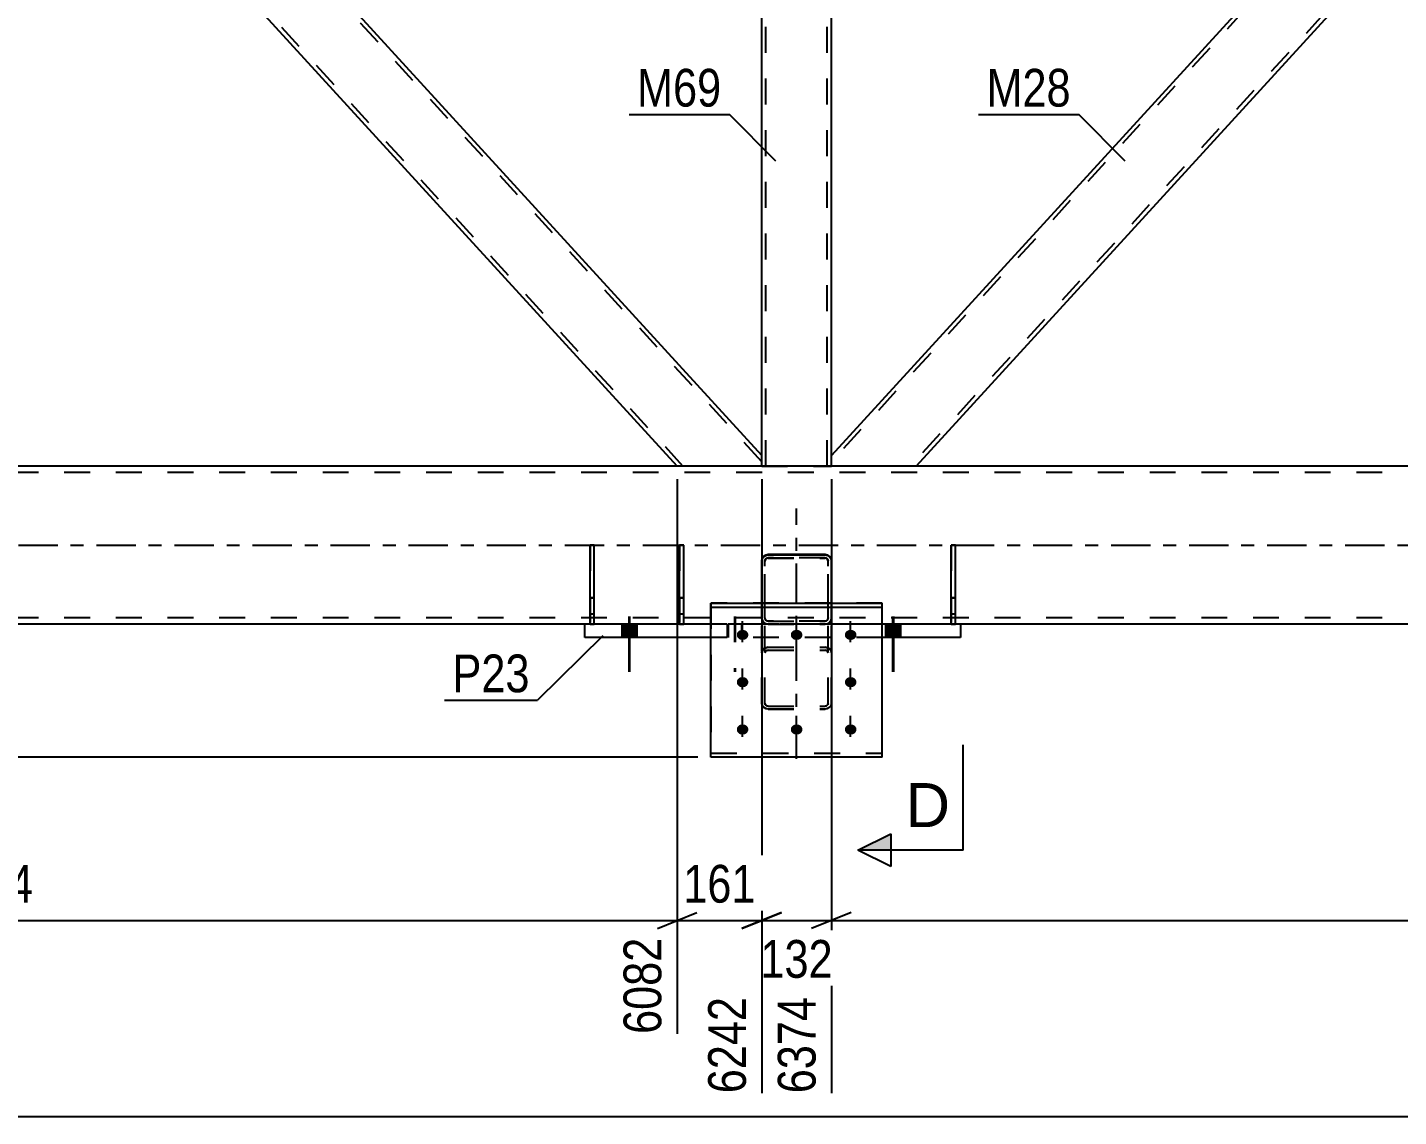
# Model space of a CAD drawing. Header units: millimetres. Extents: x -81 to 760, y -449 to 145.
# Drawn here: x 154 to 258, y -171 to -88.3 of the extents above; entities that cross this region are included whole.
import ezdxf

# ---------------------------------------------------------------- set-up
doc = ezdxf.new("R2010")
doc.units = ezdxf.units.MM
doc.linetypes.add('DXK_LINE_DOT2', pattern=[3.9198, 1.9599, -1.9599])
doc.linetypes.add('DXK_LINE_DOT3', pattern=[5.9187, 2.979, -0.9799, 0.9799, -0.9799])
doc.styles.add('Arial', font='ARIAL.TTF', dxfattribs={"height": 0.2})
doc.styles.add('Arial Narrow', font='ARIALN.TTF', dxfattribs={"height": 0.2})

# ---------------------------------------------------------------- blocks, each defined once
blk = doc.blocks.new('Part-389626899-6596 - 6530')
at = {"color": 7, "linetype": 'DXK_LINE_DOT2'}
for p, q in [((214.97, -6), (209.69, -6)), ((209.69, -6.8), (209.69, -6)), ((210.01, -121.6), (210.01, -6)), ((214.65, -121.6), (214.65, -6)), ((214.97, -6.8), (214.97, -6)), ((209.69, -121.6), (209.69, -120.8)), ((209.69, -121.6), (214.97, -121.6)), ((214.97, -121.6), (214.97, -120.8))]:
    blk.add_line(p, q, dxfattribs=at)
at = {"color": 2, "linetype": 'Continuous'}
for p, q in [((209.69, -120.8), (209.69, -6.8)), ((214.97, -120.8), (214.97, -6.8))]:
    blk.add_line(p, q, dxfattribs=at)
blk = doc.blocks.new('Part-389626899-6773 - 6530')
at = {"color": 2, "linetype": 'Continuous'}
for p, q in [((196.67, -133.6), (196.67, -127.6)), ((196.67, -127.6), (196.99, -127.6)), ((196.99, -133.6), (196.99, -127.6)), ((196.67, -131.6), (196.99, -131.6)), ((196.99, -133.6), (196.67, -133.6))]:
    blk.add_line(p, q, dxfattribs=at)
at = {"color": 7, "linetype": 'DXK_LINE_DOT2'}
blk.add_line((196.67, -132.8), (196.99, -132.8), dxfattribs=at)
blk = doc.blocks.new('Part-389626899-6606 - 6530')
at = {"color": 7, "linetype": 'DXK_LINE_DOT3'}
blk.add_line((212.33, -143.82), (212.33, -124.82), dxfattribs=at)
at = {"color": 7, "linetype": 'DXK_LINE_DOT2'}
for p, q in [((209.73, -128.62), (209.69, -128.8)), ((209.69, -139.6), (209.69, -128.8)), ((209.83, -128.46), (209.73, -128.62)), ((209.99, -128.36), (209.83, -128.46)), ((209.93, -128.8), (209.95, -128.71)), ((209.93, -139.6), (209.93, -128.8)), ((209.95, -128.71), (210, -128.63)), ((210.17, -128.32), (209.99, -128.36)), ((210, -128.63), (210.08, -128.58)), ((210.08, -128.58), (210.17, -128.56)), ((210.17, -128.32), (214.49, -128.32)), ((210.17, -128.56), (214.49, -128.56)), ((214.68, -128.36), (214.49, -128.32)), ((214.49, -128.56), (214.59, -128.58)), ((214.59, -128.58), (214.66, -128.63)), ((214.66, -128.63), (214.71, -128.71)), ((214.83, -128.46), (214.68, -128.36)), ((214.71, -128.71), (214.73, -128.8)), ((214.73, -139.6), (214.73, -128.8)), ((214.94, -128.62), (214.83, -128.46)), ((214.97, -128.8), (214.94, -128.62)), ((214.97, -139.6), (214.97, -128.8)), ((209.69, -133.12), (209.73, -133.3)), ((209.73, -133.3), (209.83, -133.46)), ((209.83, -133.46), (209.99, -133.56)), ((209.95, -133.21), (209.93, -133.12)), ((210, -133.29), (209.95, -133.21)), ((209.99, -133.56), (210.17, -133.6)), ((210.08, -133.34), (210, -133.29)), ((210.17, -133.36), (210.08, -133.34)), ((210.17, -133.36), (214.49, -133.36)), ((210.17, -133.6), (214.49, -133.6)), ((214.59, -133.34), (214.49, -133.36)), ((214.49, -133.6), (214.68, -133.56)), ((214.66, -133.29), (214.59, -133.34)), ((214.71, -133.21), (214.66, -133.29)), ((214.68, -133.56), (214.83, -133.46)), ((214.73, -133.12), (214.71, -133.21)), ((214.83, -133.46), (214.94, -133.3)), ((214.94, -133.3), (214.97, -133.12)), ((209.69, -135.77), (209.73, -135.61)), ((209.73, -135.61), (209.83, -135.47)), ((209.83, -135.47), (209.99, -135.38)), ((209.95, -135.69), (209.93, -135.77)), ((210, -135.62), (209.95, -135.69)), ((209.99, -135.38), (210.17, -135.35)), ((210.08, -135.58), (210, -135.62)), ((210.17, -135.56), (210.08, -135.58)), ((210.17, -135.35), (214.49, -135.35)), ((210.17, -135.56), (214.49, -135.56)), ((214.49, -135.35), (214.68, -135.38)), ((214.59, -135.58), (214.49, -135.56)), ((214.66, -135.62), (214.59, -135.58)), ((214.71, -135.69), (214.66, -135.62)), ((214.68, -135.38), (214.83, -135.47)), ((214.73, -135.77), (214.71, -135.69)), ((214.83, -135.47), (214.94, -135.61)), ((214.94, -135.61), (214.97, -135.77)), ((209.73, -139.76), (209.69, -139.6)), ((209.83, -139.9), (209.73, -139.76)), ((209.99, -139.99), (209.83, -139.9)), ((209.93, -139.6), (209.95, -139.68)), ((209.95, -139.68), (210, -139.75)), ((210.17, -140.03), (209.99, -139.99)), ((210, -139.75), (210.08, -139.8)), ((210.08, -139.8), (210.17, -139.81)), ((210.17, -139.81), (214.49, -139.81)), ((210.17, -140.03), (214.49, -140.03)), ((214.49, -139.81), (214.59, -139.8)), ((214.68, -139.99), (214.49, -140.03)), ((214.59, -139.8), (214.66, -139.75)), ((214.66, -139.75), (214.71, -139.68)), ((214.83, -139.9), (214.68, -139.99)), ((214.71, -139.68), (214.73, -139.6)), ((214.94, -139.76), (214.83, -139.9)), ((214.97, -139.6), (214.94, -139.76))]:
    blk.add_line(p, q, dxfattribs=at)
blk = doc.blocks.new('Part-389626899-6551 - 6530')
at = {"color": 7, "linetype": 'DXK_LINE_DOT2'}
for p, q in [((320.37, -6), (214.97, -121.27)), ((326.36, -6.33), (220.96, -121.6)), ((221.4, -121.6), (214.97, -121.6))]:
    blk.add_line(p, q, dxfattribs=at)
at = {"color": 2, "linetype": 'Continuous'}
for p, q in [((267.09, -63.8), (214.97, -120.8)), ((270.67, -67.71), (221.4, -121.6)), ((214.97, -121.6), (214.97, -120.8))]:
    blk.add_line(p, q, dxfattribs=at)
blk = doc.blocks.new('Part-389626899-6765 - 6530')
at = {"color": 7, "linetype": 'DXK_LINE_DOT2'}
for p, q in [((196.67, -127.6), (196.67, -133.6)), ((196.99, -127.6), (196.67, -127.6)), ((196.99, -133.6), (196.99, -127.6)), ((196.99, -131.6), (196.67, -131.6)), ((196.67, -132.8), (196.99, -132.8)), ((196.67, -133.6), (196.99, -133.6))]:
    blk.add_line(p, q, dxfattribs=at)
blk = doc.blocks.new('Part-389626899-6666 - 6530')
at = {"color": 7, "linetype": 'DXK_LINE_DOT2'}
for p, q in [((209.69, -128.8), (209.73, -128.62)), ((209.73, -128.62), (209.69, -128.8)), ((209.69, -133.12), (209.69, -128.8)), ((209.73, -128.62), (209.83, -128.46)), ((209.83, -128.46), (209.99, -128.36)), ((209.95, -128.71), (209.93, -128.8)), ((209.93, -133.12), (209.93, -128.8)), ((210, -128.63), (209.95, -128.71)), ((209.99, -128.36), (210.17, -128.32)), ((210.17, -128.32), (209.99, -128.36)), ((210.08, -128.58), (210, -128.63)), ((210.17, -128.56), (210.08, -128.58)), ((214.49, -128.32), (210.17, -128.32)), ((214.49, -128.56), (210.17, -128.56)), ((214.49, -128.32), (214.68, -128.36)), ((214.68, -128.36), (214.49, -128.32)), ((214.59, -128.58), (214.49, -128.56)), ((214.66, -128.63), (214.59, -128.58)), ((214.71, -128.71), (214.66, -128.63)), ((214.68, -128.36), (214.83, -128.46)), ((214.73, -128.8), (214.71, -128.71)), ((214.73, -133.12), (214.73, -128.8)), ((214.83, -128.46), (214.94, -128.62)), ((214.94, -128.62), (214.97, -128.8)), ((214.97, -128.8), (214.94, -128.62)), ((214.97, -133.12), (214.97, -128.8)), ((209.73, -133.3), (209.69, -133.12)), ((209.69, -133.12), (209.73, -133.3)), ((209.83, -133.46), (209.73, -133.3)), ((209.99, -133.56), (209.83, -133.46)), ((209.93, -133.12), (209.95, -133.21)), ((209.95, -133.21), (210, -133.29)), ((210.17, -133.6), (209.99, -133.56)), ((209.99, -133.56), (210.17, -133.6)), ((210, -133.29), (210.08, -133.34)), ((210.08, -133.34), (210.17, -133.36)), ((214.49, -133.36), (210.17, -133.36)), ((214.49, -133.6), (210.17, -133.6)), ((214.49, -133.36), (214.59, -133.34)), ((214.68, -133.56), (214.49, -133.6)), ((214.49, -133.6), (214.68, -133.56)), ((214.59, -133.34), (214.66, -133.29)), ((214.66, -133.29), (214.71, -133.21)), ((214.83, -133.46), (214.68, -133.56)), ((214.71, -133.21), (214.73, -133.12)), ((214.94, -133.3), (214.83, -133.46)), ((214.97, -133.12), (214.94, -133.3)), ((214.94, -133.3), (214.97, -133.12))]:
    blk.add_line(p, q, dxfattribs=at)
at = {"color": 7, "linetype": 'DXK_LINE_DOT3'}
blk.add_line((212.33, -130.96), (212.33, -130.96), dxfattribs=at)
at = {"color": 7, "linetype": 'DXK_LINE_DOT2'}
for centre, start, end in [((210.17, -128.8), 112.5, 157.5), ((214.49, -128.8), 22.5, 67.5), ((210.17, -133.12), 202.5, 247.5), ((214.49, -133.12), 292.5, 337.5)]:
    blk.add_arc(centre, 0.48, start, end, dxfattribs=at)
blk = doc.blocks.new('Part-389626899-6618 - 6530')
at = {"color": 2, "linetype": 'Continuous'}
for p, q in [((157.58, -63.8), (154, -67.71)), ((209.69, -120.8), (157.58, -63.8)), ((203.27, -121.6), (154, -67.71)), ((209.69, -121.6), (209.69, -120.8))]:
    blk.add_line(p, q, dxfattribs=at)
at = {"color": 7, "linetype": 'DXK_LINE_DOT2'}
for p, q in [((209.69, -121.27), (157.36, -64.04)), ((154.22, -67.48), (154.23, -67.46)), ((203.7, -121.6), (154.22, -67.48)), ((209.69, -121.6), (203.27, -121.6)), ((209.69, -121.6), (209.69, -121.57))]:
    blk.add_line(p, q, dxfattribs=at)
blk = doc.blocks.new('Part-389626899-6669 - 6530')
at = {"color": 2, "linetype": 'Continuous'}
for p, q in [((205.83, -132), (218.83, -132)), ((205.83, -143.68), (205.83, -132)), ((218.83, -143.68), (218.83, -132)), ((205.83, -132.31), (218.83, -132.31)), ((218.83, -143.68), (205.83, -143.68))]:
    blk.add_line(p, q, dxfattribs=at)
at = {"color": 7, "linetype": 'DXK_LINE_DOT2'}
blk.add_line((205.83, -143.38), (218.83, -143.38), dxfattribs=at)
blk = doc.blocks.new('Part-389626899-6678 - 6530')
at = {"color": 7, "linetype": 'DXK_LINE_DOT2'}
for p, q in [((218.83, -132), (205.83, -132)), ((205.83, -132), (205.83, -143.69)), ((218.83, -143.69), (218.83, -132)), ((205.83, -132.31), (218.83, -132.31)), ((205.83, -143.38), (218.83, -143.38))]:
    blk.add_line(p, q, dxfattribs=at)
at = {"color": 2, "linetype": 'Continuous'}
blk.add_line((218.83, -143.69), (205.83, -143.69), dxfattribs=at)
blk = doc.blocks.new('Part-389626899-6707 - 6530')
at = {"color": 2, "linetype": 'Continuous'}
for p, q in [((578.17, -121.6), (-35.2, -121.6)), ((196.27, -133.6), (-14.5, -133.6)), ((439.17, -133.6), (224.77, -133.6))]:
    blk.add_line(p, q, dxfattribs=at)
at = {"color": 7, "linetype": 'DXK_LINE_DOT2'}
for p, q in [((578.17, -122.08), (-40, -122.08)), ((578.17, -133.12), (-40, -133.12)), ((578.17, -133.6), (-27.5, -133.6)), ((224.77, -133.6), (196.27, -133.6))]:
    blk.add_line(p, q, dxfattribs=at)
at = {"color": 7, "linetype": 'DXK_LINE_DOT3'}
blk.add_line((-42, -127.6), (578.17, -127.6), dxfattribs=at)
blk = doc.blocks.new('Part-389626899-6766 - 6530')
at = {"color": 7, "linetype": 'DXK_LINE_DOT2'}
for p, q in [((203.45, -127.6), (203.45, -133.6)), ((203.77, -127.6), (203.45, -127.6)), ((203.77, -133.6), (203.77, -127.6)), ((203.77, -131.6), (203.45, -131.6)), ((203.45, -132.8), (203.77, -132.8)), ((203.45, -133.6), (203.77, -133.6))]:
    blk.add_line(p, q, dxfattribs=at)
blk = doc.blocks.new('Part-389626899-6768 - 6530')
at = {"color": 7, "linetype": 'DXK_LINE_DOT2'}
for p, q in [((224.05, -127.6), (224.05, -133.6)), ((224.37, -127.6), (224.05, -127.6)), ((224.37, -133.6), (224.37, -127.6)), ((224.37, -131.6), (224.05, -131.6)), ((224.05, -132.8), (224.37, -132.8)), ((224.05, -133.6), (224.37, -133.6))]:
    blk.add_line(p, q, dxfattribs=at)
blk = doc.blocks.new('Part-389626899-6774 - 6530')
at = {"color": 2, "linetype": 'Continuous'}
for p, q in [((203.45, -133.6), (203.45, -127.6)), ((203.45, -127.6), (203.77, -127.6)), ((203.77, -133.6), (203.77, -127.6)), ((203.45, -131.6), (203.77, -131.6)), ((203.77, -133.6), (203.45, -133.6))]:
    blk.add_line(p, q, dxfattribs=at)
at = {"color": 7, "linetype": 'DXK_LINE_DOT2'}
blk.add_line((203.45, -132.8), (203.77, -132.8), dxfattribs=at)
blk = doc.blocks.new('Part-389626899-6776 - 6530')
at = {"color": 2, "linetype": 'Continuous'}
for p, q in [((224.05, -133.6), (224.05, -127.6)), ((224.05, -127.6), (224.37, -127.6)), ((224.37, -133.6), (224.37, -127.6)), ((224.05, -131.6), (224.37, -131.6)), ((224.37, -133.6), (224.05, -133.6))]:
    blk.add_line(p, q, dxfattribs=at)
at = {"color": 7, "linetype": 'DXK_LINE_DOT2'}
blk.add_line((224.05, -132.8), (224.37, -132.8), dxfattribs=at)
blk = doc.blocks.new('Bolt-389626899-6816 - 6530')
at = {"linetype": 'Continuous'}
for points in [[(208.23, -134.02), (208.32, -134.03), (208.41, -134.06), (208.49, -134.1), (208.56, -134.15), (208.61, -134.21), (208.65, -134.29), (208.67, -134.37), (208.67, -134.45), (208.65, -134.53), (208.61, -134.6), (208.56, -134.66), (208.49, -134.72), (208.41, -134.76), (208.32, -134.78), (208.23, -134.79), (208.14, -134.78), (208.05, -134.76), (207.97, -134.72), (207.91, -134.66), (207.85, -134.6), (207.81, -134.53), (207.8, -134.45), (207.8, -134.37), (207.81, -134.29), (207.85, -134.21), (207.91, -134.15), (207.97, -134.1), (208.05, -134.06), (208.14, -134.03)], [(212.33, -134.02), (212.42, -134.03), (212.51, -134.06), (212.59, -134.1), (212.66, -134.15), (212.71, -134.21), (212.75, -134.29), (212.77, -134.37), (212.77, -134.45), (212.75, -134.53), (212.71, -134.6), (212.66, -134.66), (212.59, -134.72), (212.51, -134.76), (212.42, -134.78), (212.33, -134.79), (212.24, -134.78), (212.15, -134.76), (212.07, -134.72), (212.01, -134.66), (211.95, -134.6), (211.91, -134.53), (211.9, -134.45), (211.9, -134.37), (211.91, -134.29), (211.95, -134.21), (212.01, -134.15), (212.07, -134.1), (212.15, -134.06), (212.24, -134.03)], [(216.43, -134.02), (216.52, -134.03), (216.61, -134.06), (216.69, -134.1), (216.76, -134.15), (216.81, -134.21), (216.85, -134.29), (216.87, -134.37), (216.87, -134.45), (216.85, -134.53), (216.81, -134.6), (216.76, -134.66), (216.69, -134.72), (216.61, -134.76), (216.52, -134.78), (216.43, -134.79), (216.34, -134.78), (216.25, -134.76), (216.17, -134.72), (216.11, -134.66), (216.05, -134.6), (216.01, -134.53), (216, -134.45), (216, -134.37), (216.01, -134.29), (216.05, -134.21), (216.11, -134.15), (216.17, -134.1), (216.25, -134.06), (216.34, -134.03)], [(208.23, -137.61), (208.32, -137.62), (208.41, -137.64), (208.49, -137.68), (208.56, -137.74), (208.61, -137.8), (208.65, -137.88), (208.67, -137.96), (208.67, -138.04), (208.65, -138.11), (208.61, -138.19), (208.56, -138.25), (208.49, -138.31), (208.41, -138.35), (208.32, -138.37), (208.23, -138.38), (208.14, -138.37), (208.05, -138.35), (207.97, -138.31), (207.91, -138.25), (207.85, -138.19), (207.81, -138.11), (207.8, -138.04), (207.8, -137.96), (207.81, -137.88), (207.85, -137.8), (207.91, -137.74), (207.97, -137.68), (208.05, -137.64), (208.14, -137.62)], [(216.43, -137.61), (216.52, -137.62), (216.61, -137.64), (216.69, -137.68), (216.76, -137.74), (216.81, -137.8), (216.85, -137.88), (216.87, -137.96), (216.87, -138.04), (216.85, -138.11), (216.81, -138.19), (216.76, -138.25), (216.69, -138.31), (216.61, -138.35), (216.52, -138.37), (216.43, -138.38), (216.34, -138.37), (216.25, -138.35), (216.17, -138.31), (216.11, -138.25), (216.05, -138.19), (216.01, -138.11), (216, -138.04), (216, -137.96), (216.01, -137.88), (216.05, -137.8), (216.11, -137.74), (216.17, -137.68), (216.25, -137.64), (216.34, -137.62)], [(208.23, -141.2), (208.32, -141.21), (208.41, -141.23), (208.49, -141.27), (208.56, -141.33), (208.61, -141.39), (208.65, -141.46), (208.67, -141.54), (208.67, -141.62), (208.65, -141.7), (208.61, -141.78), (208.56, -141.84), (208.49, -141.9), (208.41, -141.94), (208.32, -141.96), (208.23, -141.97), (208.14, -141.96), (208.05, -141.94), (207.97, -141.9), (207.91, -141.84), (207.85, -141.78), (207.81, -141.7), (207.8, -141.62), (207.8, -141.54), (207.81, -141.46), (207.85, -141.39), (207.91, -141.33), (207.97, -141.27), (208.05, -141.23), (208.14, -141.21)], [(212.33, -141.2), (212.42, -141.21), (212.51, -141.23), (212.59, -141.27), (212.66, -141.33), (212.71, -141.39), (212.75, -141.46), (212.77, -141.54), (212.77, -141.62), (212.75, -141.7), (212.71, -141.78), (212.66, -141.84), (212.59, -141.9), (212.51, -141.94), (212.42, -141.96), (212.33, -141.97), (212.24, -141.96), (212.15, -141.94), (212.07, -141.9), (212.01, -141.84), (211.95, -141.78), (211.91, -141.7), (211.9, -141.62), (211.9, -141.54), (211.91, -141.46), (211.95, -141.39), (212.01, -141.33), (212.07, -141.27), (212.15, -141.23), (212.24, -141.21)], [(216.43, -141.2), (216.52, -141.21), (216.61, -141.23), (216.69, -141.27), (216.76, -141.33), (216.81, -141.39), (216.85, -141.46), (216.87, -141.54), (216.87, -141.62), (216.85, -141.7), (216.81, -141.78), (216.76, -141.84), (216.69, -141.9), (216.61, -141.94), (216.52, -141.96), (216.43, -141.97), (216.34, -141.96), (216.25, -141.94), (216.17, -141.9), (216.11, -141.84), (216.05, -141.78), (216.01, -141.7), (216, -141.62), (216, -141.54), (216.01, -141.46), (216.05, -141.39), (216.11, -141.33), (216.17, -141.27), (216.25, -141.23), (216.34, -141.21)]]:
    blk.add_hatch(color=1, dxfattribs=at).paths.add_polyline_path(points)
at = {"color": 1, "linetype": 'Continuous'}
for p, q in [((208.23, -134.97), (208.23, -133.36)), ((212.33, -134.97), (212.33, -133.36)), ((216.43, -134.97), (216.43, -133.36)), ((208.23, -138.56), (208.23, -136.95)), ((216.43, -138.56), (216.43, -136.95)), ((208.23, -142.15), (208.23, -140.54)), ((212.33, -142.15), (212.33, -140.54)), ((216.43, -142.15), (216.43, -140.54))]:
    blk.add_line(p, q, dxfattribs=at)
blk = doc.blocks.new('Part-389626899-6948 - 6530')
at = {"color": 2, "linetype": 'Continuous'}
for p, q in [((209.73, -128.62), (209.69, -128.8)), ((209.69, -128.82), (209.69, -128.8)), ((209.83, -128.46), (209.73, -128.62)), ((209.99, -128.36), (209.83, -128.46)), ((210.17, -128.32), (209.99, -128.36)), ((214.49, -128.32), (210.17, -128.32)), ((214.68, -128.36), (214.49, -128.32)), ((214.83, -128.46), (214.68, -128.36)), ((214.94, -128.62), (214.83, -128.46)), ((214.97, -128.8), (214.94, -128.62)), ((214.97, -128.82), (214.97, -128.8))]:
    blk.add_line(p, q, dxfattribs=at)
at = {"color": 7, "linetype": 'DXK_LINE_DOT2'}
for p, q in [((209.69, -128.8), (209.73, -128.62)), ((209.69, -133.12), (209.69, -128.82)), ((209.93, -128.8), (209.95, -128.71)), ((209.93, -133.12), (209.93, -128.8)), ((209.95, -128.71), (210, -128.63)), ((209.99, -128.36), (210.17, -128.32)), ((210, -128.63), (210.08, -128.58)), ((210.08, -128.58), (210.17, -128.56)), ((214.49, -128.56), (210.17, -128.56)), ((214.49, -128.32), (214.68, -128.36)), ((214.49, -128.56), (214.59, -128.58)), ((214.59, -128.58), (214.66, -128.63)), ((214.66, -128.63), (214.71, -128.71)), ((214.71, -128.71), (214.73, -128.8)), ((214.73, -133.12), (214.73, -128.8)), ((214.94, -128.62), (214.97, -128.8)), ((214.97, -133.12), (214.97, -128.82)), ((209.69, -133.12), (209.73, -133.3)), ((209.73, -133.3), (209.69, -133.12)), ((209.73, -133.3), (209.83, -133.46)), ((209.83, -133.46), (209.99, -133.56)), ((209.95, -133.21), (209.93, -133.12)), ((210, -133.29), (209.95, -133.21)), ((209.99, -133.56), (210.17, -133.6)), ((210.17, -133.6), (209.99, -133.56)), ((210.08, -133.34), (210, -133.29)), ((210.17, -133.36), (210.08, -133.34)), ((214.49, -133.36), (210.17, -133.36)), ((214.49, -133.6), (210.17, -133.6)), ((214.59, -133.34), (214.49, -133.36)), ((214.49, -133.6), (214.68, -133.56)), ((214.68, -133.56), (214.49, -133.6)), ((214.66, -133.29), (214.59, -133.34)), ((214.71, -133.21), (214.66, -133.29)), ((214.68, -133.56), (214.83, -133.46)), ((214.73, -133.12), (214.71, -133.21)), ((214.83, -133.46), (214.94, -133.3)), ((214.94, -133.3), (214.97, -133.12)), ((214.97, -133.12), (214.94, -133.3))]:
    blk.add_line(p, q, dxfattribs=at)
for centre, start, end in [((210.17, -128.8), 112.5, 157.5), ((214.49, -128.8), 22.5, 67.5), ((210.17, -133.12), 202.5, 247.5), ((214.49, -133.12), 292.5, 337.5)]:
    blk.add_arc(centre, 0.48, start, end, dxfattribs=at)
blk = doc.blocks.new('Bolt-389626899-6819 - 6530')
at = {"color": 1, "linetype": 'DXK_LINE_DOT2'}
for p, q in [((208.23, -134.97), (208.23, -133.36)), ((212.33, -134.97), (212.33, -133.36)), ((216.43, -134.97), (216.43, -133.36)), ((208.23, -138.56), (208.23, -136.95)), ((216.43, -138.56), (216.43, -136.95)), ((208.23, -142.15), (208.23, -140.54)), ((212.33, -142.15), (212.33, -140.54)), ((216.43, -142.15), (216.43, -140.54))]:
    blk.add_line(p, q, dxfattribs=at)
blk = doc.blocks.new('Bolt-389626899-6938 - 6530')
at = {"linetype": 'Continuous'}
for points in [[(200.15, -133.6), (199.07, -133.6), (199.07, -134.6), (200.15, -134.6)], [(220.15, -133.6), (219.07, -133.6), (219.07, -134.6), (220.15, -134.6)]]:
    blk.add_hatch(color=1, dxfattribs=at).paths.add_polyline_path(points)
at = {"color": 1, "linetype": 'Continuous'}
for p, q in [((199.61, -133), (199.61, -137.2)), ((219.61, -133), (219.61, -137.2)), ((199.07, -133.6), (199.07, -134.6)), ((200.15, -133.6), (200.15, -134.6)), ((219.07, -133.6), (219.07, -134.6)), ((220.15, -133.6), (220.15, -134.6))]:
    blk.add_line(p, q, dxfattribs=at)
at = {"color": 1, "linetype": 'DXK_LINE_DOT2'}
for p, q in [((207.61, -133), (207.61, -137.2)), ((207.07, -133.6), (207.07, -134.6)), ((208.15, -133.6), (208.15, -134.6))]:
    blk.add_line(p, q, dxfattribs=at)
blk = doc.blocks.new('Bolt-389626899-6937 - 6530')
at = {"linetype": 'Continuous'}
for points in [[(200.21, -133.6), (199.13, -133.6), (199.13, -134.6), (200.21, -134.6)], [(220.21, -133.6), (219.13, -133.6), (219.13, -134.6), (220.21, -134.6)]]:
    blk.add_hatch(color=1, dxfattribs=at).paths.add_polyline_path(points)
at = {"color": 1, "linetype": 'Continuous'}
for p, q in [((199.67, -133), (199.67, -137.2)), ((219.67, -133), (219.67, -137.2)), ((199.13, -133.6), (199.13, -134.6)), ((200.21, -133.6), (200.21, -134.6)), ((219.13, -133.6), (219.13, -134.6)), ((220.21, -133.6), (220.21, -134.6))]:
    blk.add_line(p, q, dxfattribs=at)
at = {"color": 1, "linetype": 'DXK_LINE_DOT2'}
for p, q in [((207.67, -133), (207.67, -137.2)), ((207.13, -133.6), (207.13, -134.6)), ((208.21, -133.6), (208.21, -134.6))]:
    blk.add_line(p, q, dxfattribs=at)
blk = doc.blocks.new('Part-389626899-6949 - 6530')
at = {"color": 7, "linetype": 'DXK_LINE_DOT3'}
blk.add_line((212.33, -143.82), (212.33, -124.84), dxfattribs=at)
at = {"color": 2, "linetype": 'Continuous'}
for p, q in [((209.69, -128.82), (209.73, -128.64)), ((209.69, -132), (209.69, -128.82)), ((209.73, -128.64), (209.83, -128.48)), ((209.83, -128.48), (209.99, -128.38)), ((209.99, -128.38), (210.17, -128.34)), ((210.17, -128.34), (214.49, -128.34)), ((214.49, -128.34), (214.68, -128.38)), ((214.68, -128.38), (214.83, -128.48)), ((214.83, -128.48), (214.94, -128.64)), ((214.94, -128.64), (214.97, -128.82)), ((214.97, -132), (214.97, -128.82))]:
    blk.add_line(p, q, dxfattribs=at)
at = {"color": 7, "linetype": 'DXK_LINE_DOT2'}
for p, q in [((209.95, -128.73), (209.93, -128.82)), ((209.93, -139.6), (209.93, -128.82)), ((210, -128.65), (209.95, -128.73)), ((210.08, -128.6), (210, -128.65)), ((210.17, -128.58), (210.08, -128.6)), ((210.17, -128.58), (214.49, -128.58)), ((214.59, -128.6), (214.49, -128.58)), ((214.66, -128.65), (214.59, -128.6)), ((214.71, -128.73), (214.66, -128.65)), ((214.73, -128.82), (214.71, -128.73)), ((214.73, -139.6), (214.73, -128.82)), ((209.69, -139.6), (209.69, -132)), ((214.97, -139.6), (214.97, -132)), ((209.73, -133.3), (209.69, -133.12)), ((209.83, -133.46), (209.73, -133.3)), ((209.99, -133.56), (209.83, -133.46)), ((209.93, -133.12), (209.95, -133.21)), ((209.95, -133.21), (210, -133.29)), ((210.17, -133.6), (209.99, -133.56)), ((210, -133.29), (210.08, -133.34)), ((210.08, -133.34), (210.17, -133.36)), ((210.17, -133.36), (214.49, -133.36)), ((210.17, -133.6), (214.49, -133.6)), ((214.49, -133.36), (214.59, -133.34)), ((214.68, -133.56), (214.49, -133.6)), ((214.59, -133.34), (214.66, -133.29)), ((214.66, -133.29), (214.71, -133.21)), ((214.83, -133.46), (214.68, -133.56)), ((214.71, -133.21), (214.73, -133.12)), ((214.94, -133.3), (214.83, -133.46)), ((214.97, -133.12), (214.94, -133.3)), ((209.73, -135.61), (209.69, -135.77)), ((209.83, -135.47), (209.73, -135.61)), ((209.99, -135.38), (209.83, -135.47)), ((209.93, -135.77), (209.95, -135.69)), ((209.95, -135.69), (210, -135.62)), ((210.17, -135.35), (209.99, -135.38)), ((210, -135.62), (210.08, -135.58)), ((210.08, -135.58), (210.17, -135.56)), ((210.17, -135.35), (214.49, -135.35)), ((210.17, -135.56), (214.49, -135.56)), ((214.68, -135.38), (214.49, -135.35)), ((214.49, -135.56), (214.59, -135.58)), ((214.59, -135.58), (214.66, -135.62)), ((214.66, -135.62), (214.71, -135.69)), ((214.83, -135.47), (214.68, -135.38)), ((214.71, -135.69), (214.73, -135.77)), ((214.94, -135.61), (214.83, -135.47)), ((214.97, -135.77), (214.94, -135.61)), ((209.69, -139.6), (209.73, -139.76)), ((209.73, -139.76), (209.83, -139.9)), ((209.83, -139.9), (209.99, -139.99)), ((209.95, -139.68), (209.93, -139.6)), ((210, -139.75), (209.95, -139.68)), ((209.99, -139.99), (210.17, -140.02)), ((210.08, -139.8), (210, -139.75)), ((210.17, -139.81), (210.08, -139.8)), ((210.17, -139.81), (214.49, -139.81)), ((210.17, -140.02), (214.49, -140.02)), ((214.59, -139.8), (214.49, -139.81)), ((214.49, -140.02), (214.68, -139.99)), ((214.66, -139.75), (214.59, -139.8)), ((214.71, -139.68), (214.66, -139.75)), ((214.68, -139.99), (214.83, -139.9)), ((214.73, -139.6), (214.71, -139.68)), ((214.83, -139.9), (214.94, -139.76)), ((214.94, -139.76), (214.97, -139.6))]:
    blk.add_line(p, q, dxfattribs=at)
blk = doc.blocks.new('Part-389626899-9725 - 6530')
at = {"color": 2, "linetype": 'Continuous'}
for p, q in [((196.27, -134.6), (196.27, -133.6)), ((205.83, -133.6), (196.27, -133.6)), ((224.77, -133.6), (218.83, -133.6)), ((224.77, -133.6), (224.77, -134.6)), ((205.83, -134.6), (196.27, -134.6)), ((224.77, -134.6), (218.83, -134.6))]:
    blk.add_line(p, q, dxfattribs=at)
at = {"color": 7, "linetype": 'DXK_LINE_DOT2'}
for p, q in [((218.83, -133.6), (205.83, -133.6)), ((218.83, -134.6), (205.83, -134.6))]:
    blk.add_line(p, q, dxfattribs=at)
blk = doc.blocks.new('StraightDimension-389626899-39260 - 6530')
at = {"color": 7, "linetype": 'Continuous'}
blk.add_line((204.83, -143.69), (-66.6, -143.69), dxfattribs=at)
blk = doc.blocks.new('StraightDimension-389626899-39270 - 6530')
at = {"color": 7, "linetype": 'Continuous'}
blk.add_line((-41, -170.95), (597.27, -170.95), dxfattribs=at)
blk = doc.blocks.new('StraightDimension-389626899-62967 - 6530')
at = {"color": 7, "linetype": 'Continuous'}
for p, q in [((214.97, -122.6), (214.97, -169.18)), ((216.47, -155.47), (213.47, -156.67)), ((214.97, -156.07), (319.94, -156.07))]:
    blk.add_line(p, q, dxfattribs=at)
blk = doc.blocks.new('StraightDimension-389626899-62968 - 6530')
at = {"color": 7, "linetype": 'Continuous'}
for p, q in [((209.69, -122.6), (209.69, -169.18)), ((214.97, -122.6), (214.97, -169.18)), ((208.19, -156.67), (211.19, -155.47)), ((216.47, -155.47), (213.47, -156.67)), ((209.69, -156.07), (214.97, -156.07))]:
    blk.add_line(p, q, dxfattribs=at)
at = {"color": 0}
blk.add_wipeout([(215.68, -161.02), (215.68, -156.82), (208.99, -156.82), (208.99, -161.02)], dxfattribs=at)
at = {"color": 3, "style": 'Arial Narrow'}
blk.add_text('132', height=2.863, dxfattribs=at).set_placement((209.59, -160.42))
at = {"color": 0, "linetype": 'Continuous'}
blk.add_wipeout([(214.37, -161.27), (210.17, -161.27), (210.17, -169.78), (214.37, -169.78)], dxfattribs=at)
at = {"color": 3, "linetype": 'Continuous', "style": 'Arial Narrow'}
blk.add_text('6374', height=2.863, rotation=90.0002, dxfattribs=at).set_placement((213.77, -169.18))
blk = doc.blocks.new('StraightDimension-389626899-62969 - 6530')
at = {"color": 7, "linetype": 'Continuous'}
for p, q in [((203.27, -122.6), (203.27, -164.68)), ((209.69, -122.6), (209.69, -169.18)), ((201.77, -156.67), (204.77, -155.47)), ((211.19, -155.47), (208.19, -156.67)), ((203.27, -156.07), (209.69, -156.07))]:
    blk.add_line(p, q, dxfattribs=at)
at = {"color": 0, "linetype": 'Continuous'}
blk.add_wipeout([(209.09, -161.27), (204.89, -161.27), (204.89, -169.78), (209.09, -169.78)], dxfattribs=at)
at = {"color": 3, "linetype": 'Continuous', "style": 'Arial Narrow'}
blk.add_text('6242', height=2.863, rotation=90.0002, dxfattribs=at).set_placement((208.49, -169.18))
at = {"color": 0}
blk.add_wipeout([(209.82, -155.32), (209.82, -151.12), (203.14, -151.12), (203.14, -155.32)], dxfattribs=at)
at = {"color": 3, "style": 'Arial Narrow'}
blk.add_text('161', height=2.863, dxfattribs=at).set_placement((203.74, -154.72))
blk = doc.blocks.new('StraightDimension-389626899-62970 - 6530')
at = {"color": 7, "linetype": 'Continuous'}
for p, q in [((203.27, -122.6), (203.27, -164.68)), ((201.77, -156.67), (204.77, -155.47)), ((98.31, -156.07), (203.27, -156.07))]:
    blk.add_line(p, q, dxfattribs=at)
at = {"color": 0}
blk.add_wipeout([(155.05, -155.32), (155.05, -151.12), (146.53, -151.12), (146.53, -155.32)], dxfattribs=at)
at = {"color": 3, "style": 'Arial Narrow'}
blk.add_text('2624', height=2.863, dxfattribs=at).set_placement((147.13, -154.72))
at = {"color": 0, "linetype": 'Continuous'}
blk.add_wipeout([(202.67, -156.77), (198.47, -156.77), (198.47, -165.28), (202.67, -165.28)], dxfattribs=at)
at = {"color": 3, "linetype": 'Continuous', "style": 'Arial Narrow'}
blk.add_text('6082', height=2.863, rotation=90.0002, dxfattribs=at).set_placement((202.07, -164.68))
blk = doc.blocks.new('Mark-389626899-6547 - 6530')
at = {"color": 30, "linetype": 'Continuous'}
for p in [(226.13, -94.93), (237.26, -98.47)]:
    blk.add_line(p, (233.73, -94.93), dxfattribs=at)
at = {"color": 0}
blk.add_wipeout([(233.13, -94.33), (233.13, -91.33), (226.73, -91.33), (226.73, -94.33)], dxfattribs=at)
blk.add_wipeout([(233.13, -94.33), (233.13, -91.33), (226.73, -91.33), (226.73, -94.33)], dxfattribs=at)
at = {"color": 3, "style": 'Arial Narrow'}
blk.add_text('M28', height=2.863, dxfattribs=at).set_placement((226.73, -94.33))
blk = doc.blocks.new('Mark-389626899-6592 - 6530')
at = {"color": 30, "linetype": 'Continuous'}
for p in [(199.63, -94.93), (210.76, -98.47)]:
    blk.add_line(p, (207.23, -94.93), dxfattribs=at)
at = {"color": 0}
blk.add_wipeout([(206.63, -94.33), (206.63, -91.33), (200.23, -91.33), (200.23, -94.33)], dxfattribs=at)
blk.add_wipeout([(206.63, -94.33), (206.63, -91.33), (200.23, -91.33), (200.23, -94.33)], dxfattribs=at)
at = {"color": 3, "style": 'Arial Narrow'}
blk.add_text('M69', height=2.863, dxfattribs=at).set_placement((200.23, -94.33))
blk = doc.blocks.new('Mark-389626899-38806 - 6530')
at = {"color": 30, "linetype": 'Continuous'}
for p in [(197.63, -134.49), (185.64, -139.36)]:
    blk.add_line(p, (192.69, -139.36), dxfattribs=at)
at = {"color": 0}
blk.add_wipeout([(192.09, -138.76), (192.09, -135.76), (186.24, -135.76), (186.24, -138.76)], dxfattribs=at)
blk.add_wipeout([(192.09, -138.76), (192.09, -135.76), (186.24, -135.76), (186.24, -138.76)], dxfattribs=at)
at = {"color": 3, "style": 'Arial Narrow'}
blk.add_text('P23', height=2.863, dxfattribs=at).set_placement((186.24, -138.76))
blk = doc.blocks.new('SectionMark-389626899-42665 - 6530')
at = {"linetype": 'Continuous'}
for points in [[(219.47, 23.54), (219.47, 22.29), (216.97, 23.54)], [(219.47, -149.49), (219.47, -150.74), (216.97, -150.74)]]:
    blk.add_hatch(color=6, dxfattribs=at).paths.add_polyline_path(points)
at = {"color": 6, "linetype": 'Continuous'}
for p, q in [((216.97, 23.54), (219.47, 24.79)), ((219.47, 22.29), (219.47, 24.79)), ((224.97, 23.54), (216.97, 23.54)), ((216.97, 23.54), (219.47, 22.29)), ((224.97, 23.54), (224.97, 15.54)), ((224.97, -150.74), (224.97, -142.74)), ((216.97, -150.74), (219.47, -149.49)), ((219.47, -149.49), (219.47, -151.99)), ((224.97, -150.74), (216.97, -150.74)), ((219.47, -151.99), (216.97, -150.74))]:
    blk.add_line(p, q, dxfattribs=at)
at = {"color": 0, "linetype": 'Continuous'}
for points in [[(223.97, 18.29), (223.97, 21.79), (220.6, 21.79), (220.6, 18.29)], [(223.97, -148.99), (223.97, -145.49), (220.6, -145.49), (220.6, -148.99)]]:
    blk.add_wipeout(points, dxfattribs=at)
at = {"color": 3, "linetype": 'Continuous', "style": 'Arial'}
for p in [(220.6, 18.29), (220.6, -148.99)]:
    blk.add_text('D', height=3.34, dxfattribs=at).set_placement(p)

msp = doc.modelspace()

# ---------------------------------------------------------------- block references
for name in ['Part-389626899-6596 - 6530', 'Part-389626899-6551 - 6530', 'Part-389626899-6618 - 6530', 'Part-389626899-6707 - 6530', 'Part-389626899-6606 - 6530', 'Part-389626899-6949 - 6530', 'Part-389626899-6773 - 6530', 'Part-389626899-6765 - 6530', 'Part-389626899-6766 - 6530', 'Part-389626899-6774 - 6530', 'Part-389626899-6768 - 6530', 'Part-389626899-6776 - 6530', 'Part-389626899-6666 - 6530', 'Part-389626899-6948 - 6530', 'Part-389626899-6669 - 6530', 'Part-389626899-6678 - 6530', 'Bolt-389626899-6938 - 6530', 'Bolt-389626899-6937 - 6530', 'Part-389626899-9725 - 6530', 'Bolt-389626899-6816 - 6530', 'Bolt-389626899-6819 - 6530']:
    msp.add_blockref(name, (0, 0))

# ---------------------------------------------------------------- next in the draw order: block references
for name in ['StraightDimension-389626899-39260 - 6530', 'Mark-389626899-6547 - 6530']:
    msp.add_blockref(name, (0, 0))

# ---------------------------------------------------------------- next in the draw order: block references
for name in ['Mark-389626899-6592 - 6530', 'StraightDimension-389626899-39270 - 6530']:
    msp.add_blockref(name, (0, 0))

# ---------------------------------------------------------------- next in the draw order: block references
msp.add_blockref('StraightDimension-389626899-62967 - 6530', (0, 0))

# ---------------------------------------------------------------- next in the draw order: block references
msp.add_blockref('StraightDimension-389626899-62968 - 6530', (0, 0))

# ---------------------------------------------------------------- next in the draw order: block references
for name in ['SectionMark-389626899-42665 - 6530', 'StraightDimension-389626899-62969 - 6530']:
    msp.add_blockref(name, (0, 0))

# ---------------------------------------------------------------- next in the draw order: block references
msp.add_blockref('StraightDimension-389626899-62970 - 6530', (0, 0))

# ---------------------------------------------------------------- next in the draw order: block references
msp.add_blockref('Mark-389626899-38806 - 6530', (0, 0))

doc.saveas('drawing.dxf')
